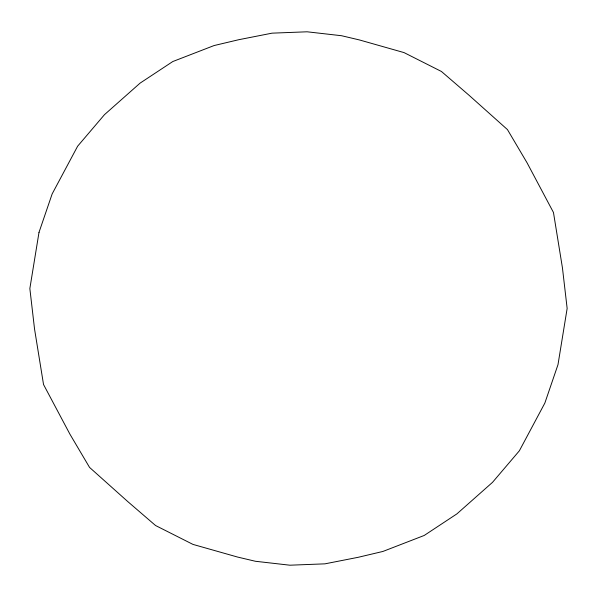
<?xml version="1.0" encoding="UTF-8"?>
<svg xmlns="http://www.w3.org/2000/svg" width="597" height="597" viewBox="0 0 597 597"><rect width="100%" height="100%" fill="white"/><g stroke="black" fill="none" stroke-linecap="round" stroke-linejoin="round"><path stroke-width="0.9" d="M39.006 232.36L29.85 288.552L34.544 329.029L43.536 384.52L69.909 434.146L89.55 467.406L127.892 501.681L155.556 525.517L192.965 544.404L237.561 557.053L255.412 561.27L289.881 565.202L324.94 563.844L358.2 557.299L382.931 551.441L424.206 535.464L456.921 513.868L492.525 482.331L519.368 450.795L544.845 403.087L557.994 364.64L567.15 308.448L562.456 267.971L553.464 212.48L527.091 162.854L507.45 129.594L469.108 95.319L441.444 71.483L404.035 52.596L359.439 39.947L341.588 35.73L307.119 31.798L272.06 33.156L238.8 39.7L214.069 45.559L172.794 61.536L140.079 83.132L104.475 114.669L77.632 146.205L52.155 193.913L39.006 232.36"/></g></svg>
